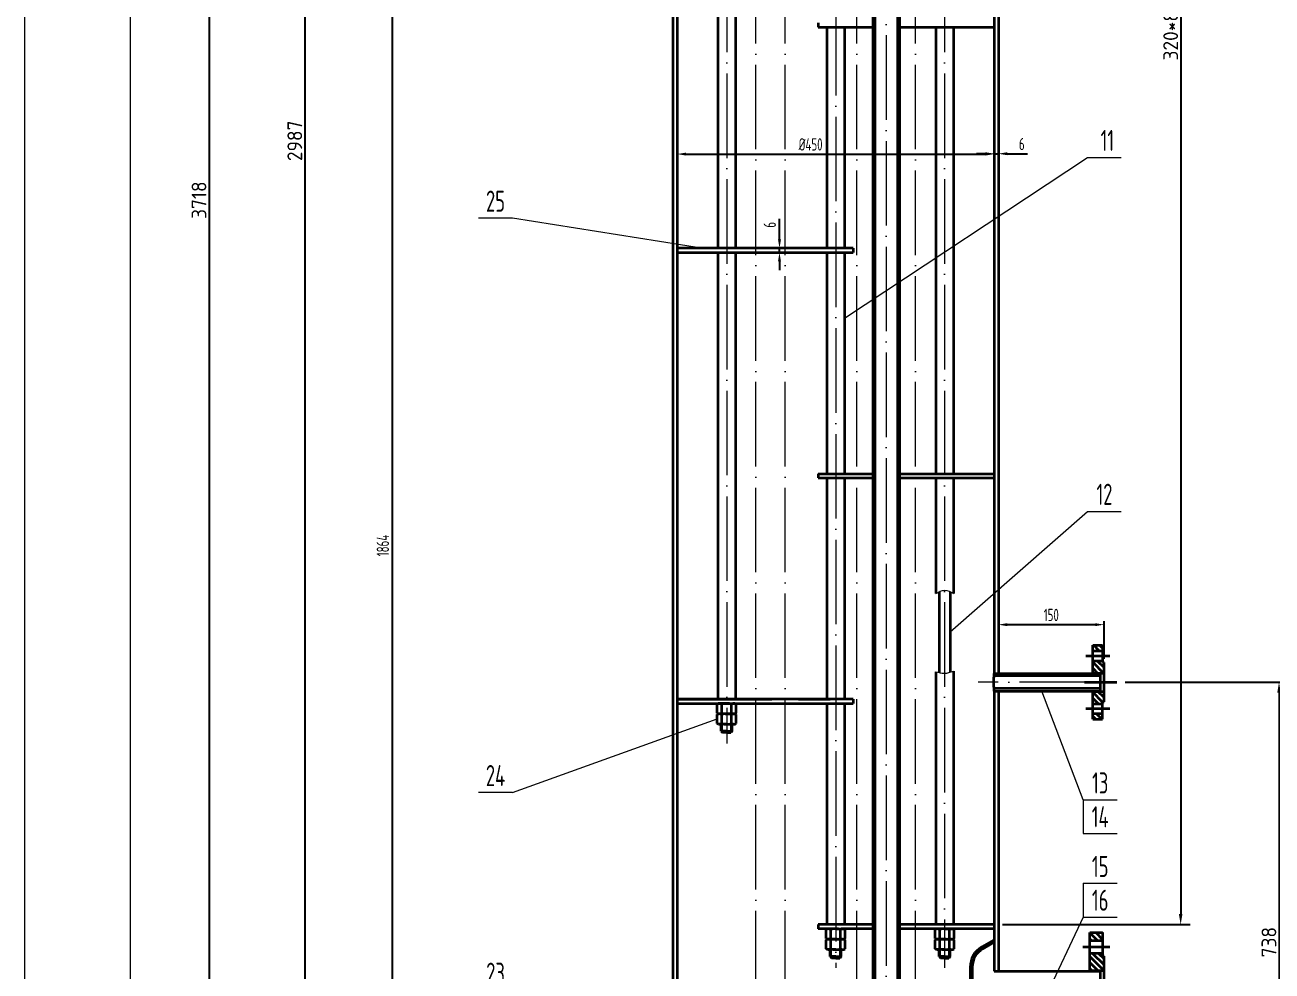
# Model space of a CAD drawing. Header units: millimetres. Extents: x 53 to 3617, y -1523 to 3523.
# Drawn here: x 53 to 1824, y 298 to 1641 of the extents above; entities that cross this region are included whole.
import ezdxf
from ezdxf.enums import TextEntityAlignment as Align

# ---------------------------------------------------------------- set-up
doc = ezdxf.new("R2010")
doc.units = ezdxf.units.MM
doc.linetypes.add('ACAD_ISO04W100', pattern=[30, 24, -3, 0, -3])
doc.linetypes.add('ACAD_ISO10W100', pattern=[18.7, 12, -3, 0.7, -3])
for name, color, linetype, lineweight in [('中心线', 1, 'ACAD_ISO04W100', 18), ('中粗线', 3, 'Continuous', 35), ('标注', 7, 'Continuous', 18), ('细实线', 7, 'Continuous', 18)]:
    doc.layers.add(name, color=color, linetype=linetype, lineweight=lineweight)
doc.styles.add('GB', font='Tssdeng.shx', dxfattribs={"bigfont": 'hztxt.shx'})
doc.styles.add('HGCAD', font='gbenor.shx', dxfattribs={"width": 0.75, "bigfont": 'gbcbig.shx'})
doc.dimstyles.new('GB', dxfattribs={"dimscale": 6, "dimtxt": 3.5, "dimasz": 2.5, "dimexe": 2.25, "dimexo": 2, "dimtad": 1, "dimdec": 0, "dimtxsty": 'GB', "dimcen": 2.5, "dimadec": 0, "dimazin": 0, "dimtfac": 1, "dimtdec": 0, "dimtmove": 0, "dimatfit": 3, "dimfxl": 0, "dimarcsym": 0})
doc.dimstyles.new('HGCAD$0', dxfattribs={"dimscale": 5, "dimtxt": 3.5, "dimasz": 2.5, "dimexe": 1, "dimexo": 1, "dimgap": 1, "dimtad": 1, "dimdec": 1, "dimdsep": 46, "dimtxsty": 'HGCAD', "dimcen": 0, "dimadec": 1, "dimazin": 0, "dimtfac": 1, "dimtmove": 0, "dimatfit": 1, "dimfxl": 0, "dimarcsym": 0})

# ---------------------------------------------------------------- blocks, each defined once
blk = doc.blocks.new('*D4')
at = {"layer": 'Defpoints', "color": 0, "ltscale": 5}
for p in [(948.2, 2957.2), (450.7, -29.8), (959.2, -29.8)]:
    blk.add_point(p, dxfattribs=at)
at = {"layer": '标注', "color": 0, "lineweight": -2, "ltscale": 5}
for p, q in [((936.2, 2957.2), (437.2, 2957.2)), ((450.7, 2942.2), (450.7, -14.8)), ((947.2, -29.8), (437.2, -29.8))]:
    blk.add_line(p, q, dxfattribs=at)
at = {"layer": '标注', "color": 0, "ltscale": 5}
for points in [[(448.2, 2942.2), (453.2, 2942.2), (450.7, 2957.2)], [(448.2, -14.8), (453.2, -14.8), (450.7, -29.8)]]:
    blk.add_solid(points, dxfattribs=at)
at = {"layer": '标注', "color": 0, "ltscale": 5, "insert": (436.4, 1476.7), "char_height": 21, "attachment_point": 5, "rotation": 90, "style": 'GB'}
blk.add_mtext('2987', dxfattribs=at)
blk = doc.blocks.new('*D13')
at = {"layer": 'Defpoints', "color": 0, "ltscale": 5}
for p in [(1522.6, 2924.2), (1429.2, 364.2), (1693.9, 364.2)]:
    blk.add_point(p, dxfattribs=at)
at = {"layer": '标注', "color": 0, "lineweight": -2, "ltscale": 5}
for p, q in [((1534.6, 2924.2), (1707.4, 2924.2)), ((1693.9, 2909.2), (1693.9, 379.2)), ((1441.2, 364.2), (1707.4, 364.2))]:
    blk.add_line(p, q, dxfattribs=at)
at = {"layer": '标注', "color": 0, "ltscale": 5}
for points in [[(1691.4, 2909.2), (1696.4, 2909.2), (1693.9, 2924.2)], [(1691.4, 379.2), (1696.4, 379.2), (1693.9, 364.2)]]:
    blk.add_solid(points, dxfattribs=at)
at = {"layer": '标注', "color": 0, "ltscale": 5, "insert": (1679.7, 1660.9), "char_height": 21, "attachment_point": 5, "rotation": 90, "style": 'GB'}
blk.add_mtext('320*8=2560', dxfattribs=at)
blk = doc.blocks.new('*D14')
at = {"layer": 'Defpoints', "color": 0, "ltscale": 5}
for p in [(1204.2, 3253.7), (314.7, -464.6), (988.2, -464.6)]:
    blk.add_point(p, dxfattribs=at)
at = {"layer": '标注', "color": 0, "lineweight": -2, "ltscale": 5}
for p, q in [((1192.2, 3253.7), (301.2, 3253.7)), ((314.7, 3238.7), (314.7, -449.6)), ((976.2, -464.6), (301.2, -464.6))]:
    blk.add_line(p, q, dxfattribs=at)
at = {"layer": '标注', "color": 0, "ltscale": 5}
for points in [[(312.2, 3238.7), (317.2, 3238.7), (314.7, 3253.7)], [(312.2, -449.6), (317.2, -449.6), (314.7, -464.6)]]:
    blk.add_solid(points, dxfattribs=at)
at = {"layer": '标注', "color": 0, "ltscale": 5, "insert": (300.4, 1392.5), "char_height": 21, "attachment_point": 5, "rotation": 90, "style": 'GB'}
blk.add_mtext('3718', dxfattribs=at)
blk = doc.blocks.new('*D15')
at = {"layer": 'Defpoints', "color": 0, "ltscale": 5}
for p in [(1603.2, 708.2), (1486.7, -29.8), (1833.5, -29.8)]:
    blk.add_point(p, dxfattribs=at)
at = {"layer": '标注', "color": 0, "lineweight": -2, "ltscale": 5}
for p, q in [((1615.2, 708.2), (1847, 708.2)), ((1833.5, 693.2), (1833.5, -14.8)), ((1498.7, -29.8), (1847, -29.8))]:
    blk.add_line(p, q, dxfattribs=at)
at = {"layer": '标注', "color": 0, "ltscale": 5}
for points in [[(1831, 693.2), (1836, 693.2), (1833.5, 708.2)], [(1831, -14.8), (1836, -14.8), (1833.5, -29.8)]]:
    blk.add_solid(points, dxfattribs=at)
at = {"layer": '标注', "color": 0, "ltscale": 5, "insert": (1819.2, 339.2), "char_height": 21, "attachment_point": 5, "rotation": 90, "style": 'GB'}
blk.add_mtext('738', dxfattribs=at)
blk = doc.blocks.new('HGCAD#HGTFTK~A1Z~HGCAD图框')
at = {"layer": '细实线', "color": 7}
blk.add_lwpolyline([(10, -10), (-584, -10), (-584, 831), (10, 831)], close=True, dxfattribs=at)
at = {"layer": '细实线', "color": 2}
blk.add_lwpolyline([(0, 0), (-559, 0), (-559, 821), (0, 821)], close=True, dxfattribs=at)
blk = doc.blocks.new('*D68')
at = {"layer": 'Defpoints', "color": 0, "ltscale": 6}
for p in [(575.1, 1834.2), (815.4, 1834.2), (925.1, -29.8)]:
    blk.add_point(p, dxfattribs=at)
at = {"layer": '标注', "color": 0, "lineweight": -2, "ltscale": 6}
for p, q in [((810.4, 1834.2), (570.1, 1834.2)), ((575.1, -17.3), (575.1, 1821.7)), ((920.1, -29.8), (570.1, -29.8))]:
    blk.add_line(p, q, dxfattribs=at)
at = {"layer": '标注', "color": 0, "ltscale": 6}
for points in [[(573, 1821.7), (577.2, 1821.7), (575.1, 1834.2)], [(573, -17.3), (577.2, -17.3), (575.1, -29.8)]]:
    blk.add_solid(points, dxfattribs=at)
at = {"layer": '标注', "color": 0, "ltscale": 6, "insert": (561.4, 902.2), "char_height": 17.5, "attachment_point": 5, "rotation": 90, "style": 'HGCAD'}
blk.add_mtext('1864', dxfattribs=at)
blk = doc.blocks.new('*D77')
at = {"layer": 'Defpoints', "color": 0, "ltscale": 6}
for p in [(1585.2, 789.9), (1435.2, 770), (1585.2, 736.2)]:
    blk.add_point(p, dxfattribs=at)
at = {"layer": '细实线', "color": 0, "lineweight": -2, "ltscale": 6}
for p, q in [((1435.2, 775), (1435.2, 794.9)), ((1447.7, 789.9), (1572.7, 789.9)), ((1585.2, 741.2), (1585.2, 794.9))]:
    blk.add_line(p, q, dxfattribs=at)
at = {"layer": '细实线', "color": 0, "ltscale": 6}
for points in [[(1447.7, 792), (1447.7, 787.8), (1435.2, 789.9)], [(1572.7, 792), (1572.7, 787.8), (1585.2, 789.9)]]:
    blk.add_solid(points, dxfattribs=at)
at = {"layer": '细实线', "color": 0, "ltscale": 6, "insert": (1510.2, 803.7), "char_height": 17.5, "attachment_point": 5, "style": 'HGCAD'}
blk.add_mtext('150', dxfattribs=at)
blk = doc.blocks.new('*D91')
at = {"layer": 'Defpoints', "color": 0, "ltscale": 6}
for p in [(979.2, 1464), (1429.2, 1464), (1429.2, 1457.9)]:
    blk.add_point(p, dxfattribs=at)
at = {"layer": '细实线', "color": 0, "lineweight": -2, "ltscale": 6}
for p, q in [((979.2, 1459), (979.2, 1452.9)), ((991.7, 1457.9), (1416.7, 1457.9)), ((1429.2, 1459), (1429.2, 1452.9))]:
    blk.add_line(p, q, dxfattribs=at)
at = {"layer": '细实线', "color": 0, "ltscale": 6}
for points in [[(991.7, 1460), (991.7, 1455.8), (979.2, 1457.9)], [(1416.7, 1460), (1416.7, 1455.8), (1429.2, 1457.9)]]:
    blk.add_solid(points, dxfattribs=at)
at = {"layer": '细实线', "color": 0, "ltscale": 6, "insert": (1168.6, 1471.6), "char_height": 17.5, "attachment_point": 5, "style": 'HGCAD'}
blk.add_mtext('%%C450', dxfattribs=at)
blk = doc.blocks.new('*D92')
at = {"layer": 'Defpoints', "color": 0, "ltscale": 6}
for p in [(1429.2, 1457.9), (1435.2, 1458.4), (1435.2, 1458.4)]:
    blk.add_point(p, dxfattribs=at)
at = {"layer": '细实线', "color": 0, "lineweight": -2, "ltscale": 6}
for p, q in [((1416.7, 1458.4), (1404.2, 1458.4)), ((1429.2, 1462.9), (1429.2, 1463.4)), ((1429.2, 1458.4), (1435.2, 1458.4)), ((1447.7, 1458.4), (1476.7, 1458.4))]:
    blk.add_line(p, q, dxfattribs=at)
at = {"layer": '细实线', "color": 0, "ltscale": 6}
for points in [[(1416.7, 1460.5), (1416.7, 1456.3), (1429.2, 1458.4)], [(1447.7, 1460.5), (1447.7, 1456.3), (1435.2, 1458.4)]]:
    blk.add_solid(points, dxfattribs=at)
at = {"layer": '细实线', "color": 0, "ltscale": 6, "insert": (1468.4, 1472.2), "char_height": 17.5, "attachment_point": 5, "style": 'HGCAD'}
blk.add_mtext('6', dxfattribs=at)
blk = doc.blocks.new('*D96')
at = {"layer": 'Defpoints', "color": 0, "ltscale": 6}
for p in [(1112.2, 1324.2), (1112.2, 1318.2), (1124.4, 1324.2)]:
    blk.add_point(p, dxfattribs=at)
at = {"layer": '细实线', "color": 0, "lineweight": -2, "ltscale": 6}
for p, q in [((1124.4, 1336.7), (1124.4, 1365.8)), ((1117.2, 1324.2), (1129.4, 1324.2)), ((1117.2, 1318.2), (1129.4, 1318.2)), ((1124.4, 1318.2), (1124.4, 1324.2)), ((1124.4, 1305.7), (1124.4, 1293.2))]:
    blk.add_line(p, q, dxfattribs=at)
at = {"layer": '细实线', "color": 0, "ltscale": 6}
for points in [[(1122.3, 1336.7), (1126.5, 1336.7), (1124.4, 1324.2)], [(1122.3, 1305.7), (1126.5, 1305.7), (1124.4, 1318.2)]]:
    blk.add_solid(points, dxfattribs=at)
at = {"layer": '细实线', "color": 0, "ltscale": 6, "insert": (1110.6, 1357.5), "char_height": 17.5, "attachment_point": 5, "rotation": 90, "style": 'HGCAD'}
blk.add_mtext('6', dxfattribs=at)

msp = doc.modelspace()

# ---------------------------------------------------------------- hatches: boundary and pattern name
at = {"layer": '中粗线', "linetype": 'Continuous', "ltscale": 5}
h = msp.add_hatch(dxfattribs=at)
h.set_pattern_fill('_USER', scale=6, angle=495, style=0, pattern_type=0)
h.set_pattern_definition([(135, (2143.134, -1721.2235), (-4.24264, -4.24264), [])])
h.paths.add_polyline_path([(1569.16, 655.7), (1583.16, 655.7), (1583.16, 663.7), (1569.16, 663.7)])
h.paths.add_polyline_path([(1569.16, 760.7), (1583.16, 760.7), (1583.16, 752.7), (1569.16, 752.7)])
h.paths.add_polyline_path([(1569.16, 695.2), (1585.16, 695.2), (1585.16, 680.2), (1583.16, 680.2), (1583.16, 677.7), (1569.16, 677.7)])
h.paths.add_polyline_path([(1569.16, 721.2), (1585.16, 721.2), (1585.16, 736.2), (1583.16, 736.2), (1583.16, 738.7), (1569.16, 738.7)])
h = msp.add_hatch(dxfattribs=at)
h.set_pattern_fill('_USER', scale=6, angle=135, style=0, pattern_type=0)
h.set_pattern_definition([(135, (2143.082, -2669.167), (-4.242641, -4.242641), [])])
h.paths.add_polyline_path([(1565.11, 167.76), (1583.11, 167.76), (1583.11, 178.76), (1565.11, 178.76)])
h.paths.add_polyline_path([(1565.11, 352.76), (1583.11, 352.76), (1583.11, 341.76), (1565.11, 341.76)])
h.paths.add_polyline_path([(1565.11, 221.26), (1585.11, 221.26), (1585.11, 201.26), (1583.11, 201.26), (1583.11, 196.76), (1565.11, 196.76)])
h.paths.add_polyline_path([(1565.11, 299.26), (1585.11, 299.26), (1585.11, 319.26), (1583.11, 319.26), (1583.11, 323.76), (1565.11, 323.76)])

# ---------------------------------------------------------------- linework, layer by layer
at = {"layer": '中心线', "ltscale": 5}
for p, q in [((1204.16, 3312.04), (1204.16, 302.82)), ((1275.73, 2977.42), (1275.73, -48.44)), ((1091.02, -36.3), (1091.02, 2963.7)), ((1132.59, -36.3), (1132.59, 2963.7)), ((1234.16, -36.3), (1234.16, 2963.7)), ((1317.3, -36.3), (1317.3, 2963.7)), ((1049.45, 2923.2), (1049.45, 621.27)), ((1358.87, 2923.2), (1358.87, 302.82)), ((1585.16, 708.2), (1406.65, 708.2))]:
    msp.add_line(p, q, dxfattribs=at)
at = {"layer": '中粗线', "ltscale": 5}
for p, q in [((1256.73, 2963.7), (1256.73, -36.3)), ((1259.73, 2963.7), (1259.73, -36.3)), ((1291.73, 2963.7), (1291.73, -36.3)), ((1294.73, 2963.7), (1294.73, -36.3)), ((1429.16, 2926.2), (1429.16, 720.7)), ((1435.16, 2919.27), (1435.16, 720.7)), ((973.16, 2711.2), (973.16, 8.13)), ((979.16, 2711.2), (979.16, 1.2)), ((1036.95, 1958.2), (1036.95, 1324.2)), ((1061.95, 1958.2), (1061.95, 1324.2)), ((1179.16, 1644.2), (1179.16, 1638.2)), ((1179.16, 1638.2), (1256.73, 1638.2)), ((1191.66, 1638.2), (1191.66, 1324.2)), ((1216.66, 1638.2), (1216.66, 1324.2)), ((1294.73, 1638.2), (1429.16, 1638.2)), ((1346.37, 1638.2), (1346.37, 1004.2)), ((1371.37, 1638.2), (1371.37, 1004.2)), ((1229.16, 1324.2), (979.16, 1324.2)), ((979.16, 1318.2), (1229.16, 1318.2)), ((1036.95, 1318.2), (1036.95, 684.2)), ((1061.95, 1318.2), (1061.95, 684.2)), ((1191.66, 1318.2), (1191.66, 1004.2)), ((1216.66, 1318.2), (1216.66, 1004.2)), ((1229.16, 1324.2), (1229.16, 1318.2)), ((1179.16, 1004.2), (1256.73, 1004.2)), ((1179.16, 1004.2), (1179.16, 998.2)), ((1179.16, 998.2), (1256.73, 998.2)), ((1191.66, 998.2), (1191.66, 684.2)), ((1212.16, 1004.2), (1256.73, 1004.2)), ((1212.16, 1004.2), (1256.73, 1004.2)), ((1212.16, 1004.2), (1256.73, 1004.2)), ((1212.16, 1004.2), (1256.73, 1004.2)), ((1216.66, 998.2), (1216.66, 684.2)), ((1294.73, 1004.2), (1429.16, 1004.2)), ((1294.73, 1004.2), (1429.16, 1004.2)), ((1294.73, 1004.2), (1350.87, 1004.2)), ((1294.73, 1004.2), (1350.87, 1004.2)), ((1294.73, 1004.2), (1350.87, 1004.2)), ((1294.73, 998.2), (1429.16, 998.2)), ((1346.37, 998.2), (1346.37, 834.1)), ((1366.87, 1004.2), (1429.16, 1004.2)), ((1366.87, 1004.2), (1429.16, 1004.2)), ((1366.87, 1004.2), (1429.16, 1004.2)), ((1371.37, 998.2), (1371.37, 834.31)), ((1350.87, 836.47), (1350.87, 721.97)), ((1366.87, 836.6), (1366.87, 722.46)), ((1569.16, 760.7), (1583.16, 760.7)), ((1569.16, 720.7), (1569.16, 760.7)), ((1569.16, 752.7), (1583.16, 752.7)), ((1583.16, 760.7), (1583.16, 736.2)), ((1569.16, 738.7), (1583.16, 738.7)), ((1585.16, 736.2), (1583.16, 736.2)), ((1585.16, 680.2), (1585.16, 736.2)), ((1346.37, 723.13), (1346.37, 364.2)), ((1371.37, 723.88), (1371.37, 364.2)), ((1580.16, 717.2), (1428.99, 717.2)), ((1429.16, 720.7), (1580.16, 720.7)), ((1569.16, 721.2), (1585.16, 721.2)), ((1580.16, 695.7), (1580.16, 720.7)), ((1580.16, 699.2), (1428.99, 699.2)), ((1429.16, 695.7), (1580.16, 695.7)), ((1429.16, 695.7), (1429.16, 298.2)), ((1435.16, 695.7), (1435.16, 298.2)), ((1569.16, 655.7), (1569.16, 695.7)), ((1569.16, 695.2), (1585.16, 695.2)), ((979.16, 684.2), (1113.59, 684.2)), ((1229.16, 684.2), (979.16, 684.2)), ((979.16, 678.2), (1229.16, 678.2)), ((1037.76, 678.2), (1035.95, 677.16)), ((1035.95, 664.45), (1035.95, 677.16)), ((1049.45, 678.2), (1037.76, 678.2)), ((1042.7, 664.45), (1042.7, 677.16)), ((1049.45, 678.2), (1061.15, 678.2)), ((1056.2, 664.45), (1056.2, 677.16)), ((1061.15, 678.2), (1062.95, 677.16)), ((1062.95, 664.45), (1062.95, 677.16)), ((1151.59, 684.2), (1196.16, 684.2)), ((1151.59, 684.2), (1196.16, 684.2)), ((1191.66, 678.2), (1191.66, 364.2)), ((1216.66, 678.2), (1216.66, 364.2)), ((1229.16, 684.2), (1229.16, 678.2)), ((1569.16, 677.7), (1583.16, 677.7)), ((1583.16, 655.7), (1583.16, 680.2)), ((1583.16, 680.2), (1585.16, 680.2)), ((1037.76, 663.4), (1035.95, 664.45)), ((1037.76, 663.4), (1035.95, 662.36)), ((1035.95, 649.65), (1035.95, 662.36)), ((1049.45, 663.4), (1037.76, 663.4)), ((1049.45, 663.4), (1037.76, 663.4)), ((1042.7, 649.65), (1042.7, 662.36)), ((1049.45, 663.4), (1061.15, 663.4)), ((1049.45, 663.4), (1061.15, 663.4)), ((1056.2, 649.65), (1056.2, 662.36)), ((1061.15, 663.4), (1062.95, 664.45)), ((1061.15, 663.4), (1062.95, 662.36)), ((1062.95, 649.65), (1062.95, 662.36)), ((1569.16, 663.7), (1583.16, 663.7)), ((1569.16, 655.7), (1583.16, 655.7)), ((1037.76, 648.6), (1035.95, 649.65)), ((1049.45, 648.6), (1037.76, 648.6)), ((1041.45, 638.7), (1041.45, 648.6)), ((1049.45, 638.7), (1041.45, 638.7)), ((1041.45, 638.7), (1043.45, 636.7)), ((1049.45, 648.6), (1061.15, 648.6)), ((1049.45, 638.7), (1057.45, 638.7)), ((1057.45, 638.7), (1055.45, 636.7)), ((1057.45, 638.7), (1057.45, 648.6)), ((1061.15, 648.6), (1062.95, 649.65)), ((1049.45, 636.7), (1043.45, 636.7)), ((1049.45, 636.7), (1055.45, 636.7)), ((1179.16, 364.2), (1179.16, 358.2)), ((1256.73, 364.2), (1179.16, 364.2)), ((1196.16, 358.2), (1179.16, 358.2)), ((1192.47, 358.2), (1190.66, 357.16)), ((1190.66, 344.45), (1190.66, 357.16)), ((1204.16, 358.2), (1192.47, 358.2)), ((1197.41, 344.45), (1197.41, 357.16)), ((1204.16, 358.2), (1215.85, 358.2)), ((1210.91, 344.45), (1210.91, 357.16)), ((1256.73, 358.2), (1212.16, 358.2)), ((1215.85, 358.2), (1217.66, 357.16)), ((1217.66, 344.45), (1217.66, 357.16)), ((1429.16, 364.2), (1294.73, 364.2)), ((1429.16, 358.2), (1294.73, 358.2)), ((1347.18, 358.2), (1345.37, 357.16)), ((1345.37, 344.45), (1345.37, 357.16)), ((1358.87, 358.2), (1347.18, 358.2)), ((1352.12, 344.45), (1352.12, 357.16)), ((1358.87, 358.2), (1370.56, 358.2)), ((1365.62, 344.45), (1365.62, 357.16)), ((1370.56, 358.2), (1372.37, 357.16)), ((1372.37, 344.45), (1372.37, 357.16)), ((1192.47, 343.4), (1190.66, 344.45)), ((1192.47, 343.4), (1190.66, 342.36)), ((1190.66, 329.65), (1190.66, 342.36)), ((1204.16, 343.4), (1192.47, 343.4)), ((1204.16, 343.4), (1192.47, 343.4)), ((1197.41, 329.65), (1197.41, 342.36)), ((1204.16, 343.4), (1215.85, 343.4)), ((1204.16, 343.4), (1215.85, 343.4)), ((1210.91, 329.65), (1210.91, 342.36)), ((1215.85, 343.4), (1217.66, 344.45)), ((1215.85, 343.4), (1217.66, 342.36)), ((1217.66, 329.65), (1217.66, 342.36)), ((1347.18, 343.4), (1345.37, 344.45)), ((1347.18, 343.4), (1345.37, 342.36)), ((1345.37, 329.65), (1345.37, 342.36)), ((1358.87, 343.4), (1347.18, 343.4)), ((1358.87, 343.4), (1347.18, 343.4)), ((1352.12, 329.65), (1352.12, 342.36)), ((1358.87, 343.4), (1370.56, 343.4)), ((1358.87, 343.4), (1370.56, 343.4)), ((1365.62, 329.65), (1365.62, 342.36)), ((1370.56, 343.4), (1372.37, 344.45)), ((1370.56, 343.4), (1372.37, 342.36)), ((1372.37, 329.65), (1372.37, 342.36)), ((1565.16, 352.7), (1583.16, 352.7)), ((1565.16, 298.2), (1565.16, 352.7)), ((1565.16, 341.7), (1583.16, 341.7)), ((1583.16, 352.7), (1583.16, 319.2)), ((1192.47, 328.6), (1190.66, 329.65)), ((1204.16, 328.6), (1192.47, 328.6)), ((1196.16, 318.7), (1196.16, 328.6)), ((1204.16, 318.7), (1196.16, 318.7)), ((1196.16, 318.7), (1198.16, 316.7)), ((1204.16, 328.6), (1215.85, 328.6)), ((1204.16, 318.7), (1212.16, 318.7)), ((1212.16, 318.7), (1210.16, 316.7)), ((1212.16, 318.7), (1212.16, 328.6)), ((1215.85, 328.6), (1217.66, 329.65)), ((1347.18, 328.6), (1345.37, 329.65)), ((1358.87, 328.6), (1347.18, 328.6)), ((1350.87, 318.7), (1350.87, 328.6)), ((1358.87, 318.7), (1350.87, 318.7)), ((1350.87, 318.7), (1352.87, 316.7)), ((1358.87, 328.6), (1370.56, 328.6)), ((1358.87, 318.7), (1366.87, 318.7)), ((1366.87, 318.7), (1364.87, 316.7)), ((1366.87, 318.7), (1366.87, 328.6)), ((1370.56, 328.6), (1372.37, 329.65)), ((1565.16, 323.7), (1583.16, 323.7)), ((1585.16, 319.2), (1583.16, 319.2)), ((1585.16, 201.2), (1585.16, 319.2)), ((1204.16, 316.7), (1198.16, 316.7)), ((1204.16, 316.7), (1210.16, 316.7)), ((1358.87, 316.7), (1352.87, 316.7)), ((1358.87, 316.7), (1364.87, 316.7)), ((1429.16, 298.2), (1580.16, 298.2)), ((1565.16, 299.2), (1585.16, 299.2)), ((1580.16, 222.2), (1580.16, 298.2))]:
    msp.add_line(p, q, dxfattribs=at)
at = {"layer": '中粗线', "color": 1, "linetype": 'ACAD_ISO10W100', "ltscale": 5}
for p, q in [((1559.16, 745.7), (1593.16, 745.7)), ((1557.16, 708.2), (1603.16, 708.2)), ((1559.16, 670.7), (1593.16, 670.7)), ((1555.16, 332.7), (1593.16, 332.7))]:
    msp.add_line(p, q, dxfattribs=at)
at = {"layer": '中粗线', "ltscale": 8}
for p, q in [((1429.16, 342.51), (1411.63, 332.39)), ((1429.16, 339.05), (1413.13, 329.79)), ((1395.13, 303.81), (1395.13, 212.2)), ((1398.13, 303.81), (1398.13, 212.2))]:
    msp.add_line(p, q, dxfattribs=at)
at = {"layer": '中粗线', "ltscale": 5}
for centre, radius, start, end in [((1034, 648.2), 30.23, 73.27658, 82.8585), ((1049.45, 655.86), 22.34, 90, 107.58795), ((1049.45, 655.86), 22.34, 72.41205, 90), ((1064.9, 648.2), 30.23, 97.1415, 106.72342), ((1034, 693.4), 30.23, 277.1415, 286.72342), ((1034, 633.4), 30.23, 73.27658, 82.8585), ((1049.45, 685.74), 22.34, 252.41205, 270), ((1049.45, 641.06), 22.34, 90, 107.58795), ((1049.45, 685.74), 22.34, 270, 287.58795), ((1049.45, 641.06), 22.34, 72.41205, 90), ((1064.9, 693.4), 30.23, 253.27658, 262.8585), ((1064.9, 633.4), 30.23, 97.1415, 106.72342), ((1034, 678.6), 30.23, 277.1415, 286.72342), ((1049.45, 670.94), 22.34, 252.41205, 270), ((1049.45, 670.94), 22.34, 270, 287.58795), ((1064.9, 678.6), 30.23, 253.27658, 262.8585), ((1188.71, 328.2), 30.23, 73.27658, 82.8585), ((1204.16, 335.86), 22.34, 90, 107.58795), ((1204.16, 335.86), 22.34, 72.41205, 90), ((1219.61, 328.2), 30.23, 97.1415, 106.72342), ((1343.42, 328.2), 30.23, 73.27658, 82.8585), ((1358.87, 335.86), 22.34, 90, 107.58795), ((1358.87, 335.86), 22.34, 72.41205, 90), ((1374.32, 328.2), 30.23, 97.1415, 106.72342), ((1188.71, 373.4), 30.23, 277.1415, 286.72342), ((1188.71, 313.4), 30.23, 73.27658, 82.8585), ((1204.16, 365.74), 22.34, 252.41205, 270), ((1204.16, 321.06), 22.34, 90, 107.58795), ((1204.16, 365.74), 22.34, 270, 287.58795), ((1204.16, 321.06), 22.34, 72.41205, 90), ((1219.61, 373.4), 30.23, 253.27658, 262.8585), ((1219.61, 313.4), 30.23, 97.1415, 106.72342), ((1343.42, 373.4), 30.23, 277.1415, 286.72342), ((1343.42, 313.4), 30.23, 73.27658, 82.8585), ((1358.87, 365.74), 22.34, 252.41205, 270), ((1358.87, 321.06), 22.34, 90, 107.58795), ((1358.87, 365.74), 22.34, 270, 287.58795), ((1358.87, 321.06), 22.34, 72.41205, 90), ((1374.32, 373.4), 30.23, 253.27658, 262.8585), ((1374.32, 313.4), 30.23, 97.1415, 106.72342), ((1188.71, 358.6), 30.23, 277.1415, 286.72342), ((1204.16, 350.94), 22.34, 252.41205, 270), ((1204.16, 350.94), 22.34, 270, 287.58795), ((1219.61, 358.6), 30.23, 253.27658, 262.8585), ((1343.42, 358.6), 30.23, 277.1415, 286.72342), ((1358.87, 350.94), 22.34, 252.41205, 270), ((1358.87, 350.94), 22.34, 270, 287.58795), ((1374.32, 358.6), 30.23, 253.27658, 262.8585)]:
    msp.add_arc(centre, radius, start, end, dxfattribs=at)
at = {"layer": '中粗线', "ltscale": 8}
for radius in [33, 30]:
    msp.add_arc((1428.13, 303.81), radius, 120, 180, dxfattribs=at)
at = {"layer": '中粗线', "ltscale": 5}
msp.add_spline([(1429.16, 695.7), (1429.04, 698.2), (1428.94, 700.7), (1428.87, 703.2), (1428.83, 705.7), (1428.81, 708.2), (1428.83, 710.7), (1428.87, 713.2), (1428.94, 715.7), (1429.04, 718.2), (1429.16, 720.7)], degree=3, dxfattribs=at)
at = {"layer": '标注', "ltscale": 6}
for p, q in [((1216.66, 1224.78), (1561.66, 1453.21)), ((1013.8, 1324.2), (745.31, 1366.99)), ((1366.87, 779.53), (1561.66, 950.35)), ((1555.67, 541.26), (1496.95, 695.7)), ((1555.67, 541.26), (1555.67, 493.26)), ((1555.67, 422.73), (1555.67, 374.73)), ((1555.67, 374.73), (1501.23, 259.2))]:
    msp.add_line(p, q, dxfattribs=at)
at = {"layer": '标注', "color": 4, "ltscale": 6}
for p, q in [((1561.66, 1453.21), (1609.66, 1453.21)), ((745.31, 1366.99), (697.31, 1366.99)), ((1561.66, 950.35), (1609.66, 950.35)), ((745.31, 551.71), (697.31, 551.71)), ((1555.67, 541.26), (1603.67, 541.26)), ((1555.67, 493.26), (1603.67, 493.26)), ((1555.67, 422.73), (1603.67, 422.73)), ((1555.67, 374.73), (1603.67, 374.73))]:
    msp.add_line(p, q, dxfattribs=at)
at = {"layer": '标注', "ltscale": 5}
for points in [[(1346.37, 834.1), (1358.87, 838.71), (1371.37, 834.31)], [(1346.37, 723.13), (1358.5, 720.99), (1371.37, 723.88)]]:
    msp.add_spline(points, degree=3, dxfattribs=at)
at = {"layer": '细实线', "ltscale": 6}
msp.add_line((745.31, 551.71), (1035.95, 656), dxfattribs=at)
at = {"layer": '细实线', "ltscale": 5}
for p, q in [((1043.45, 636.7), (1043.45, 648.6)), ((1055.45, 636.7), (1055.45, 648.6)), ((1198.16, 316.7), (1198.16, 328.6)), ((1210.16, 316.7), (1210.16, 328.6)), ((1352.87, 316.7), (1352.87, 328.6)), ((1364.87, 316.7), (1364.87, 328.6))]:
    msp.add_line(p, q, dxfattribs=at)

# ---------------------------------------------------------------- block references
at = {"layer": '标注', "ltscale": 6, "xscale": 6, "yscale": 6, "zscale": 6}
msp.add_blockref('HGCAD#HGTFTK~A1Z~HGCAD图框', (3557.33, -1463.41), dxfattribs=at)

# ---------------------------------------------------------------- texts
at = {"layer": '标注', "color": 3, "ltscale": 6, "style": 'HGCAD', "width": 0.75}
for s, p in [('11', (1589.84, 1477.25)), ('25', (721.31, 1390.99)), ('12', (1585.72, 974.98)), ('24', (721.31, 575.71)), ('15', (1579.67, 446.73)), ('16', (1579.67, 398.73)), ('23', (721.31, 295.15))]:
    msp.add_text(s, height=30, dxfattribs=at).set_placement(p, align=Align.MIDDLE)
for s, p in [('13', (1579.67, 565.26)), ('14', (1579.67, 517.26))]:
    msp.add_text(s, height=30, rotation=360, dxfattribs=at).set_placement(p, align=Align.MIDDLE)

# ---------------------------------------------------------------- dimensions: what is measured, and where the dimension line sits
at = {"layer": '标注', "ltscale": 5}
for base, p1, p2, picture, middle in [((314.67, -464.62), (1204.16, 3253.7), (988.16, -464.62), '*D14', (314.67, 1392.54)), ((450.66, -29.8), (948.16, 2957.2), (959.16, -29.8), '*D4', (450.66, 1476.7)), ((1833.5, -29.8), (1603.16, 708.2), (1486.66, -29.8), '*D15', (1833.5, 339.2))]:
    dim = msp.add_linear_dim(base=base, p1=p1, p2=p2, angle=90, dimstyle='GB', dxfattribs=at)
    dim.commit()
    dim.dimension.update_dxf_attribs({"geometry": picture, "text_midpoint": middle, "dimtype": 160})
dim = msp.add_linear_dim(base=(1693.94, 364.2), p1=(1522.56, 2924.2), p2=(1429.16, 364.2), angle=90, text='320*8=<>', dimstyle='GB', dxfattribs=at)
dim.commit()
dim.dimension.update_dxf_attribs({"geometry": '*D13', "text_midpoint": (1693.94, 1660.86), "dimtype": 160})
at = {"layer": '标注', "ltscale": 6}
dim = msp.add_linear_dim(base=(575.11, 1834.2), p1=(925.09, -29.8), p2=(815.42, 1834.2), angle=90, dimstyle='HGCAD$0', dxfattribs=at)
dim.commit()
dim.dimension.update_dxf_attribs({"geometry": '*D68', "text_midpoint": (561.36, 902.2)})
at = {"layer": '细实线', "ltscale": 6}
dim = msp.add_linear_dim(base=(1429.16, 1457.88), p1=(979.16, 1463.99), p2=(1429.16, 1463.99), text='%%C<>', dimstyle='HGCAD$0', dxfattribs=at)
dim.commit()
dim.dimension.update_dxf_attribs({"geometry": '*D91', "text_midpoint": (1168.58, 1457.88), "dimtype": 160})
for base, p1, p2, picture, middle in [((1435.16, 1458.41), (1429.16, 1457.88), (1435.16, 1458.41), '*D92', (1468.44, 1472.16)), ((1585.16, 789.93), (1435.16, 769.97), (1585.16, 736.2), '*D77', (1510.16, 803.68))]:
    dim = msp.add_linear_dim(base=base, p1=p1, p2=p2, dimstyle='HGCAD$0', dxfattribs=at)
    dim.commit()
    dim.dimension.update_dxf_attribs({"geometry": picture, "text_midpoint": middle})
dim = msp.add_linear_dim(base=(1124.38, 1324.2), p1=(1112.2, 1318.2), p2=(1112.2, 1324.2), angle=90, dimstyle='HGCAD$0', dxfattribs=at)
dim.commit()
dim.dimension.update_dxf_attribs({"geometry": '*D96', "text_midpoint": (1110.63, 1357.48)})

doc.saveas('drawing.dxf')
